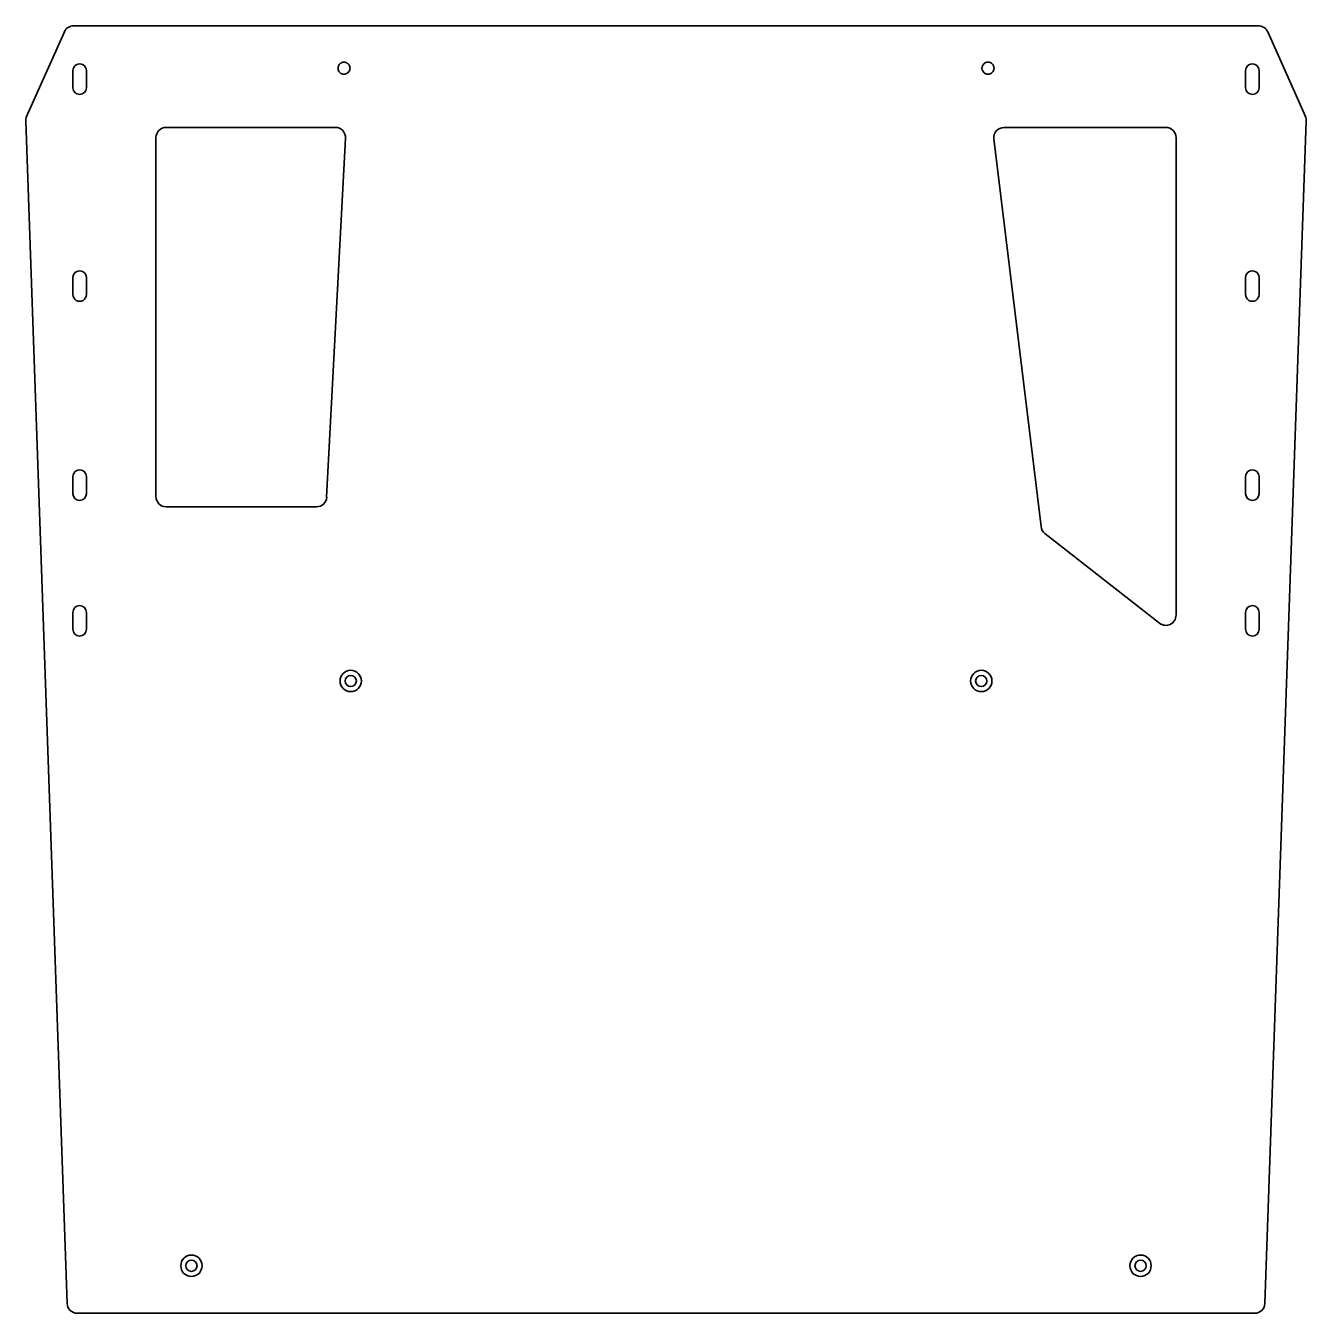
# Model space of a CAD drawing. Header units: inches. Extents: x 0 to 756, y 0 to 760.
import ezdxf

# ---------------------------------------------------------------- set-up
doc = ezdxf.new("R2010")
doc.units = ezdxf.units.IN
doc.header["$MEASUREMENT"] = 0
doc.layers.add('SIMUMAK Visible (ISO)', color=7, linetype='Continuous', lineweight=35)

# ---------------------------------------------------------------- blocks, each defined once
blk = doc.blocks.new('SIL-028-MAD-01_Sheet_VIEW5')
at = {"layer": 'SIMUMAK Visible (ISO)'}
for p, q in [((-377.25, 326.21), (-355.02, 376.21)), ((-349.54, 379.78), (349.54, 379.78)), ((355.02, 376.21), (377.25, 326.21)), ((-350, 343.22), (-350, 353.22)), ((-342, 353.22), (-342, 343.22)), ((342, 343.22), (342, 353.22)), ((350, 353.22), (350, 343.22)), ((-353.4, -373.99), (-377.76, 323.56)), ((-294.95, 319.78), (-195.12, 319.78)), ((199.36, 319.78), (294.95, 319.78)), ((377.76, 323.56), (353.4, -373.99)), ((-300.95, 101.98), (-300.95, 313.78)), ((-189.13, 313.46), (-200.23, 101.66)), ((221.3, 84.27), (193.41, 313.05)), ((300.95, 313.78), (300.95, 32.02)), ((-350, 221.22), (-350, 231.22)), ((-342, 231.22), (-342, 221.22)), ((342, 221.22), (342, 231.22)), ((350, 231.22), (350, 221.22)), ((-350, 103.72), (-350, 113.72)), ((-342, 113.72), (-342, 103.72)), ((342, 103.72), (342, 113.72)), ((350, 113.72), (350, 103.72)), ((-206.22, 95.98), (-294.95, 95.98)), ((291.25, 27.3), (223.56, 80.27)), ((-350, 23.72), (-350, 33.72)), ((-342, 33.72), (-342, 23.72)), ((342, 23.72), (342, 33.72)), ((350, 33.72), (350, 23.72)), ((347.4, -379.78), (-347.4, -379.78))]:
    blk.add_line(p, q, dxfattribs=at)
for centre, radius in [((-186, -6.78), 6.3), ((-186, -6.78), 3.3), ((186, -6.78), 6.3), ((186, -6.78), 3.3), ((-280, -351.78), 6.3), ((-280, -351.78), 3.3), ((280, -351.78), 6.3), ((280, -351.78), 3.3)]:
    blk.add_circle(centre, radius, dxfattribs=at)
at = {"layer": 'SIMUMAK Visible (ISO)', "extrusion": (0, 0, -1)}
for centre, radius, start, end in [((349.54, 373.78), 6, 23.9625, 89.99999), ((-349.54, 373.78), 6, 89.99999, 156.03753), ((346, 353.22), 4, 0, 180.00001), ((-346, 353.22), 4, 359.99999, 180), ((346, 343.22), 4, 180.00001, 0), ((-346, 343.22), 4, 180, 359.99999), ((371.76, 323.77), 6, 358.00006, 23.9625), ((-371.76, 323.77), 6, 156.03753, 181.99997), ((346, 231.22), 4, 359.94032, 180), ((-346, 231.22), 4, 0, 180.05968), ((346, 221.22), 4, 180, 0.00001), ((-346, 221.22), 4, 179.99999, 360), ((346, 113.72), 4, 0, 180.00001), ((-346, 113.72), 4, 359.99999, 180), ((346, 103.72), 4, 180.0597, 0), ((-346, 103.72), 4, 180, 359.9403), ((346, 33.72), 4, 0, 180), ((-346, 33.72), 4, 0, 180), ((346, 23.72), 4, 180, 0), ((-346, 23.72), 4, 180, 0), ((347.4, -373.78), 6, 269.99999, 358.00006), ((-347.4, -373.78), 6, 181.99997, 269.99999)]:
    blk.add_arc(centre, radius, start, end, dxfattribs=at)
at = {"layer": 'SIMUMAK Visible (ISO)'}
for centre, start, end in [((-294.95, 313.78), 89.99999, 180.00001), ((-195.12, 313.78), 356.99998, 89.99999), ((199.36, 313.78), 90.00001, 186.9509), ((294.95, 313.78), 0.00001, 90.00001), ((-294.95, 101.98), 180.00001, 269.99999), ((-206.22, 101.98), 269.99999, 356.99998), ((227.26, 84.99), 186.9509, 231.95653), ((294.95, 32.02), 231.95653, 0.00001)]:
    blk.add_arc(centre, 6, start, end, dxfattribs=at)
for points, knots in [([(-193.55, 354.72), (-193.55, 354.97), (-193.53, 355.21), (-193.47, 355.45), (-193.39, 355.83), (-193.25, 356.2), (-193.05, 356.54), (-192.9, 356.79), (-192.72, 357.03), (-192.51, 357.23), (-192.43, 357.31), (-192.35, 357.39), (-192.26, 357.46), (-191.96, 357.71), (-191.6, 357.91), (-191.23, 358.05), (-190.86, 358.19), (-190.46, 358.27), (-190.07, 358.27), (-190.05, 358.27), (-190.02, 358.27), (-190, 358.27), (-189.62, 358.27), (-189.23, 358.21), (-188.87, 358.09), (-188.5, 357.96), (-188.15, 357.78), (-187.84, 357.54), (-187.72, 357.45), (-187.6, 357.34), (-187.49, 357.23), (-187.31, 357.05), (-187.15, 356.86), (-187.01, 356.64), (-186.81, 356.32), (-186.65, 355.95), (-186.55, 355.57), (-186.48, 355.3), (-186.45, 355.01), (-186.45, 354.72), (-186.45, 354.6), (-186.45, 354.48), (-186.47, 354.36), (-186.51, 353.97), (-186.62, 353.58), (-186.79, 353.22), (-186.95, 352.86), (-187.18, 352.52), (-187.46, 352.24), (-187.47, 352.23), (-187.48, 352.22), (-187.49, 352.21), (-187.76, 351.93), (-188.09, 351.7), (-188.44, 351.53), (-188.79, 351.36), (-189.17, 351.25), (-189.56, 351.2), (-189.7, 351.18), (-189.85, 351.17), (-190, 351.17), (-190.26, 351.17), (-190.52, 351.2), (-190.78, 351.26), (-191.15, 351.34), (-191.52, 351.49), (-191.86, 351.7), (-192.09, 351.84), (-192.31, 352.01), (-192.51, 352.21), (-192.6, 352.3), (-192.69, 352.4), (-192.77, 352.5), (-193.02, 352.81), (-193.21, 353.17), (-193.35, 353.54), (-193.48, 353.92), (-193.55, 354.32), (-193.55, 354.72)], [0, 0, 0, 0, 0.03271, 0.03271, 0.03271, 0.085318, 0.085318, 0.085318, 0.124796, 0.124796, 0.124796, 0.139805, 0.139805, 0.139805, 0.193415, 0.193415, 0.193415, 0.246722, 0.246722, 0.246722, 0.249831, 0.249831, 0.249831, 0.301347, 0.301347, 0.301347, 0.353856, 0.353856, 0.353856, 0.374851, 0.374851, 0.374851, 0.408836, 0.408836, 0.408836, 0.461415, 0.461415, 0.461415, 0.499858, 0.499858, 0.499858, 0.515958, 0.515958, 0.515958, 0.569495, 0.569495, 0.569495, 0.622883, 0.622883, 0.622883, 0.6249, 0.6249, 0.6249, 0.677467, 0.677467, 0.677467, 0.730002, 0.730002, 0.730002, 0.749931, 0.749931, 0.749931, 0.784987, 0.784987, 0.784987, 0.837541, 0.837541, 0.837541, 0.874947, 0.874947, 0.874947, 0.892141, 0.892141, 0.892141, 0.94603, 0.94603, 0.94603, 1, 1, 1, 1]), ([(193.55, 354.72), (193.55, 353.79), (193.17, 352.87), (192.51, 352.21), (191.85, 351.55), (190.93, 351.17), (190, 351.17), (189.07, 351.17), (188.15, 351.55), (187.49, 352.21), (186.83, 352.87), (186.45, 353.79), (186.45, 354.72), (186.45, 355.65), (186.83, 356.58), (187.49, 357.23), (188.15, 357.89), (189.07, 358.27), (190, 358.27), (190.93, 358.27), (191.85, 357.89), (192.51, 357.23), (193.17, 356.58), (193.55, 355.65), (193.55, 354.72)], [0, 0, 0, 0, 0.125, 0.125, 0.125, 0.25, 0.25, 0.25, 0.375, 0.375, 0.375, 0.5, 0.5, 0.5, 0.625, 0.625, 0.625, 0.75, 0.75, 0.75, 0.875, 0.875, 0.875, 1, 1, 1, 1])]:
    blk.add_open_spline(points, degree=3, knots=knots, dxfattribs=at)

msp = doc.modelspace()

# ---------------------------------------------------------------- block references
msp.add_blockref('SIL-028-MAD-01_Sheet_VIEW5', (377.76, 379.78))

doc.saveas('drawing.dxf')
